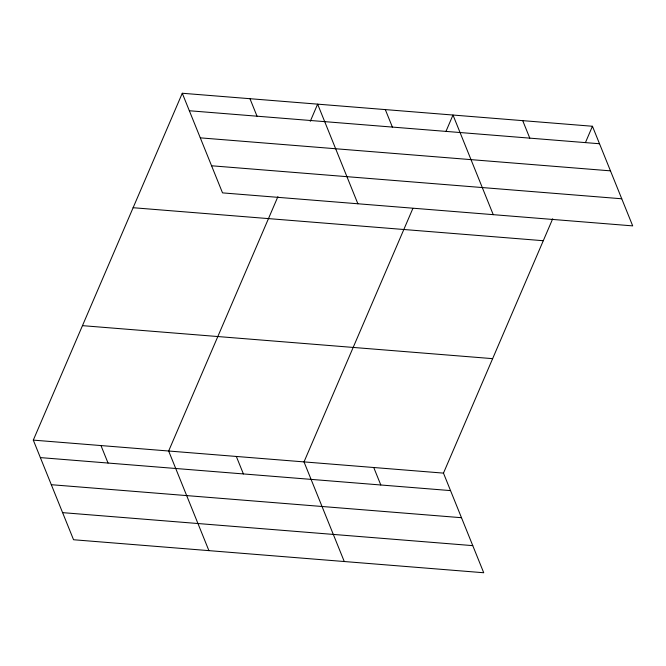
<?xml version="1.0" encoding="UTF-8"?>
<svg xmlns="http://www.w3.org/2000/svg" width="666" height="666" viewBox="0 0 666 666"><rect width="100%" height="100%" fill="white"/><g stroke="black" fill="none" stroke-linecap="round" stroke-linejoin="round"><path stroke-width="1" d="M552.705 218.781L443.473 473.118L483.724 572.743L73.551 539.743L33.3 440.118L182.276 93.257L592.449 126.257L632.7 225.882L222.527 192.882L182.276 93.257M277.897 196.67L168.656 451.007L208.908 550.632M310.264 121.32L317.632 104.146L357.883 203.779M412.837 208.516L304.012 461.896L344.264 561.521M446.029 131.252L452.988 115.035L493.24 214.668M585.481 142.474L592.449 126.257M189.344 110.747L599.517 143.748M200.299 137.854L610.464 170.854M211.58 165.776L621.744 198.776M133.117 207.717L543.281 240.717M82.459 325.649L492.632 358.649M33.3 440.118L443.473 473.118M40.368 457.6L450.532 490.601M51.315 484.706L461.488 517.707M62.604 512.637L472.768 545.637M522.718 120.646L529.786 138.137M385.314 109.59L392.382 127.081M249.958 98.701L257.026 116.192M373.743 467.507L380.802 484.99M236.33 456.451L243.398 473.934M100.974 445.562L108.042 463.045"/></g></svg>
